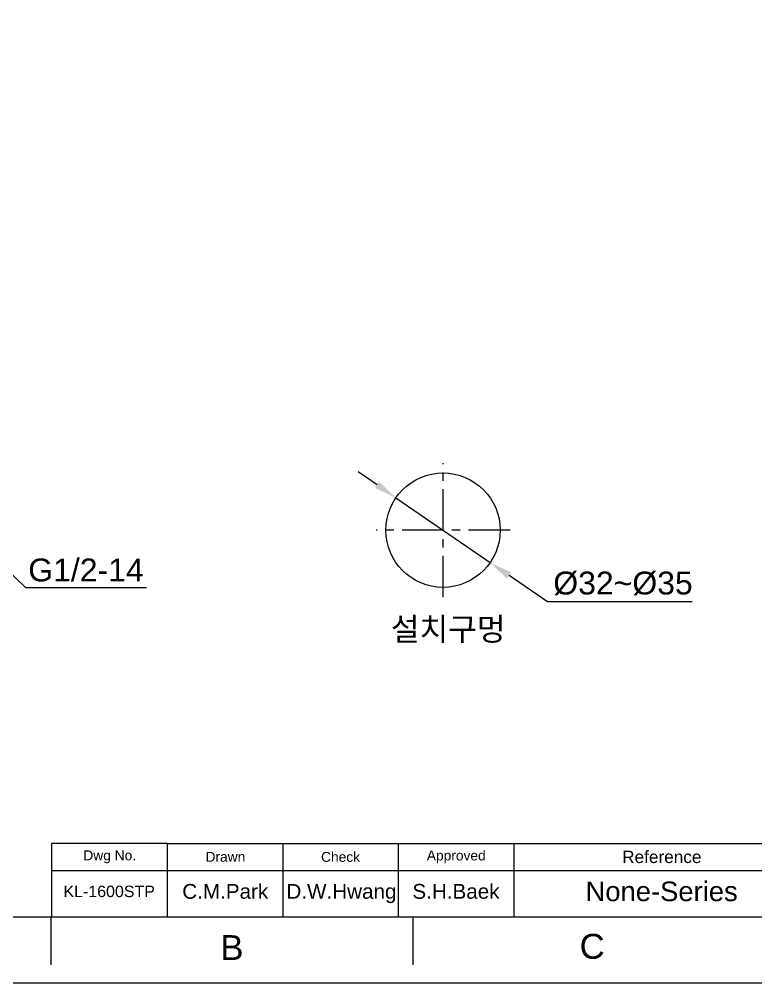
# Model space of a CAD drawing. Header units: millimetres. Extents: x 4823 to 5417, y 1245 to 2085.
# Drawn here: x 4943.9 to 5169.3, y 1245.4 to 1540.1 of the extents above; entities that cross this region are included whole.
import ezdxf

# ---------------------------------------------------------------- set-up
doc = ezdxf.new("R2010")
doc.units = ezdxf.units.MM
doc.linetypes.add('CENTERX2', pattern=[20.32, 12.7, -2.54, 2.54, -2.54])
for name, color, linetype, lineweight in [('CENTER', 1, 'CENTERX2', 15), ('DIM_', 3, 'Continuous', 9), ('FORM', 7, 'Continuous', 13), ('TEXT', 2, 'Continuous', 13)]:
    doc.layers.add(name, color=color, linetype=linetype, lineweight=lineweight)
doc.styles.add('ARIAL', font='arial.ttf')
doc.styles.add('Arial Unicode MS', font='ARIALUNI.ttf')
doc.styles.get("Standard").update_dxf_attribs({"font": 'arial.ttf'})
doc.dimstyles.new('사본 Standard', dxfattribs={"dimtxt": 3, "dimasz": 3, "dimexe": 1, "dimexo": 1, "dimgap": 0.8, "dimtad": 1, "dimdec": 1, "dimdsep": 46, "dimtxsty": 'Standard', "dimcen": 0.09, "dimclrd": 3, "dimclre": 3, "dimclrt": 4, "dimadec": 0, "dimazin": 0, "dimtfac": 1, "dimtdec": 1, "dimtmove": 0, "dimatfit": 3, "dimfxl": 1.25, "dimtolj": 1, "dimtzin": 0, "dimarcsym": 1})
doc.dimstyles.new('사본(2) Standard', dxfattribs={"dimtxt": 6, "dimasz": 6, "dimexe": 1, "dimexo": 1, "dimgap": 0.8, "dimtad": 1, "dimtih": 1, "dimtoh": 1, "dimdec": 1, "dimdsep": 46, "dimtxsty": 'Standard', "dimcen": 0.09, "dimclrd": 3, "dimclre": 3, "dimclrt": 4, "dimadec": 0, "dimazin": 0, "dimtfac": 1, "dimtdec": 1, "dimtmove": 0, "dimatfit": 3, "dimfxl": 1.25, "dimtolj": 1, "dimtzin": 0, "dimarcsym": 1})

# ---------------------------------------------------------------- blocks, each defined once
blk = doc.blocks.new('*D19')
at = {"layer": 'Defpoints', "color": 0, "transparency": 16777216}
for p in [(5059.18, 1393.74), (5088.04, 1373.94)]:
    blk.add_point(p, dxfattribs=at)
at = {"layer": 'DIM_', "color": 3, "linetype": 'ByBlock', "lineweight": -2, "transparency": 16777216}
for p, q in [((5053.41, 1397.71), (5047.64, 1401.67)), ((5059.18, 1393.74), (5088.04, 1373.94)), ((5105.57, 1361.91), (5093.81, 1369.98)), ((5149.84, 1361.91), (5105.57, 1361.91))]:
    blk.add_line(p, q, dxfattribs=at)
at = {"layer": 'DIM_', "color": 3, "transparency": 16777216}
for points in [[(5054.07, 1398.67), (5052.75, 1396.74), (5059.18, 1393.74)], [(5094.47, 1370.94), (5093.15, 1369.02), (5088.04, 1373.94)]]:
    blk.add_solid(points, dxfattribs=at)
at = {"layer": 'DIM_', "color": 4, "transparency": 16777216, "insert": (5128.7, 1367.54), "char_height": 7, "attachment_point": 5, "style": 'Arial Unicode MS'}
blk.add_mtext('\\A1;%%C32~%%C35', dxfattribs=at)

msp = doc.modelspace()

# ---------------------------------------------------------------- linework, layer by layer
msp.add_circle((5073.61, 1383.84), 17.5)
at = {"layer": 'CENTER'}
for p, q in [((5073.61, 1363.34), (5073.61, 1404.34)), ((5094.11, 1383.84), (5053.11, 1383.84))]:
    msp.add_line(p, q, dxfattribs=at)
msp.add_rational_spline([(5020.34, 1836.59), (5037.25, 1836.59), (5045.95, 1836.59), (5072.04, 1836.59), (5089.43, 1836.59), (5128.04, 1836.59), (5149.26, 1836.59), (5177.32, 1836.59), (5184.17, 1836.59), (5195.36, 1836.59), (5199.7, 1836.59), (5206.45, 1836.59), (5208.85, 1836.59), (5213.65, 1836.59), (5216.04, 1836.6), (5219.5, 1836.59), (5220.59, 1836.59), (5222.77, 1836.58), (5223.87, 1836.58), (5226.17, 1836.58), (5227.37, 1836.58), (5229.5, 1836.6), (5230.41, 1836.61), (5232.2, 1836.62), (5233.07, 1836.63), (5234.98, 1836.63), (5236.01, 1836.63), (5237.83, 1836.59), (5238.63, 1836.57), (5239.58, 1836.52), (5239.73, 1836.52), (5239.88, 1836.51), (5271.03, 1833.77), (5292.39, 1810.94), (5293.05, 1779.68), (5293.05, 1644.01), (5293.05, 1508.34), (5293.05, 1372.67)], [1, 1, 1, 1, 1, 1, 1, 1, 1, 1, 1, 1, 1, 1, 1, 1, 1, 1, 1, 1, 1, 1, 1, 1, 1, 1, 1, 1, 1, 1, 1, 1, 0.829653998567, 0.829653998567, 1, 1, 1, 1], degree=3, knots=[0, 0, 0, 0, 0.063691, 0.063691, 0.191074, 0.191074, 0.346433, 0.346433, 0.396589, 0.396589, 0.428392, 0.428392, 0.445954, 0.445954, 0.463516, 0.463516, 0.471489, 0.471489, 0.479463, 0.479463, 0.488086, 0.488086, 0.494698, 0.494698, 0.501309, 0.501309, 0.509489, 0.509489, 0.516105, 0.516105, 0.517392, 0.517392, 0.517392, 1.97947, 1.97947, 1.97947, 2.97947, 2.97947, 2.97947, 2.97947], dxfattribs=at)
at = {"layer": 'FORM'}
for p, q in [((4989.14, 1288.03), (4953.73, 1288.03)), ((4953.73, 1288.03), (4953.73, 1265.43)), ((4989.14, 1288.03), (5396.73, 1288.03)), ((4989.14, 1288.03), (4989.14, 1265.43)), ((5024.55, 1288.03), (5024.55, 1265.43)), ((5059.96, 1265.43), (5059.96, 1288.03)), ((5095.37, 1265.43), (5095.37, 1288.03)), ((4953.73, 1279.74), (5306.32, 1279.74))]:
    msp.add_line(p, q, dxfattribs=at)
at = {"layer": 'FORM', "linetype": 'Continuous'}
msp.add_line((5396.73, 1265.43), (4842.73, 1265.43), dxfattribs=at)
at = {"layer": 'FORM', "color": 7, "linetype": 'Continuous'}
for p, q in [((4953.53, 1265.42), (4953.53, 1250.89)), ((5064.33, 1265.42), (5064.33, 1250.89)), ((4822.73, 1245.43), (5416.73, 1245.43))]:
    msp.add_line(p, q, dxfattribs=at)

# ---------------------------------------------------------------- texts
at = {"layer": 'DIM_', "color": 4, "insert": (4946.67, 1375.17), "char_height": 7, "attachment_point": 1}
msp.add_mtext_dynamic_manual_height_columns('G1/2-14', width=41.5111, gutter_width=12.5, heights=[0], dxfattribs=at)
at = {"layer": 'DIM_', "insert": (5057.62, 1357.07), "char_height": 7, "attachment_point": 1}
msp.add_mtext_dynamic_manual_height_columns('설치구멍', width=58.1149, gutter_width=12.5, heights=[0], dxfattribs=at)
at = {"layer": 'FORM', "char_height": 7.62, "attachment_point": 5}
for s, insert in [('B', (5009, 1256.18)), ('C', (5119.25, 1256.51))]:
    msp.add_mtext_dynamic_manual_height_columns(s, width=10, gutter_width=12.5, heights=[0], dxfattribs=dict(at, insert=insert))
at = {"layer": 'TEXT', "attachment_point": 5}
for s, width, insert, char_height in [('Dwg No.', 35.4099, (4971.6, 1283.93), 3.014), ('Drawn', 35.4099, (5007.01, 1283.93), 3.014), ('Check', 35.4099, (5042.25, 1283.89), 3.014), ('Approved', 35.4099, (5077.66, 1283.89), 3.014), ('Reference', 90.4082, (5140.57, 1283.89), 3.767)]:
    msp.add_mtext_dynamic_manual_height_columns(s, width=width, gutter_width=18.84, heights=[0], dxfattribs=dict(at, insert=insert, char_height=char_height))
at = {"layer": 'TEXT', "attachment_point": 5, "style": 'ARIAL'}
for s, insert, char_height in [('None-Series', (5140.51, 1273.34), 6), ('KL-1600STP', (4971.43, 1273.34), 3.5), ('C.M.Park', (5006.96, 1273.34), 4.52), ('D.W.Hwang', (5042.52, 1272.69), 4.52), ('S.H.Baek', (5077.57, 1273.34), 4.52)]:
    msp.add_mtext_dynamic_manual_height_columns(s, width=35.4099, gutter_width=18.84, heights=[0], dxfattribs=dict(at, insert=insert, char_height=char_height))

# ---------------------------------------------------------------- dimensions: what is measured, and where the dimension line sits
at = {"layer": 'DIM_'}
dim = msp.add_diameter_dim_2p(p1=(5059.18, 1393.74), p2=(5088.04, 1373.94), text='%%C32~%%C35', dimstyle='사본(2) Standard', override={"dimscale": 1, "dimtxt": 7, "dimasz": 7, "dimgap": 2, "dimtxsty": 'Arial Unicode MS'}, dxfattribs=at)
dim.commit()
dim.dimension.update_dxf_attribs({"geometry": '*D19', "text_midpoint": (5128.7, 1367.54)})

# ---------------------------------------------------------------- leaders
msp.add_leader([(4930.18, 1381.19), (4945.86, 1366.34), (4982.86, 1366.34)], dimstyle='사본 Standard', override={"dimscale": 1, "dimasz": 7, "dimtad": 0}, dxfattribs=at)

doc.saveas('drawing.dxf')
